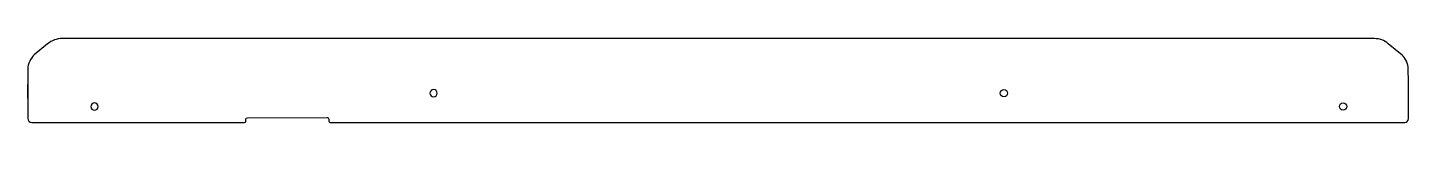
# Model space of a CAD drawing. Extents: x -78 to 280, y 119 to 149.
import ezdxf

# ---------------------------------------------------------------- set-up
doc = ezdxf.new("R2010")
doc.units = 0
doc.layers.add('Layer_1', color=7, linetype='CONTINUOUS')

msp = doc.modelspace()

# ---------------------------------------------------------------- linework, layer by layer
at = {"layer": 'Layer_1', "color": 4}
for p, q in [((-26.041407, 147.372833), (-69.54322, 147.372836)), ((-23.70786, 147.37235), (-26.041407, 147.372833)), ((-22.782295, 147.37235), (-23.70786, 147.37235)), ((0.065724, 147.370576), (-22.782295, 147.37235)), ((0.991363, 147.370576), (0.065724, 147.370576)), ((3.127297, 147.372056), (0.991363, 147.370576)), ((270.90231, 147.366248), (3.127297, 147.372056)), ((-73.325179, 145.9893), (-76.781468, 143.133927)), ((278.10606, 143.076671), (274.50328, 146.049968)), ((27.78418, 133.245059), (27.78418, 133.245059)), ((173.849354, 133.245059), (173.849354, 133.245059)), ((-60.189906, 129.769483), (-60.189906, 129.769483)), ((261.82336, 129.79846), (261.82336, 129.79846)), ((-77.437913, 125.653849), (-22.182793, 125.654908)), ((-21.890294, 125.970493), (-21.889136, 126.435204)), ((-21.466299, 126.892627), (-0.783916, 126.951958)), ((-0.375093, 126.509818), (-0.3758, 126.196306)), ((0.123105, 125.655329), (278.784598, 125.661023))]:
    msp.add_line(p, q, dxfattribs=at)
for points in [[(-78.443823, 139.489882), (-78.411713, 119.096953), (-78.492408, 149.03308), (-78.428905, 126.722376)], [(-69.54322, 147.372836), (-70.910034, 147.372836), (-72.23893, 146.886693), (-73.325179, 145.9893)], [(274.50328, 146.049968), (273.468747, 146.903747), (272.203552, 147.36622), (270.90231, 147.366248)], [(-76.781468, 143.133927), (-77.7016, 142.37377), (-78.445794, 140.742276), (-78.443823, 139.489882)], [(279.707475, 139.580713), (279.705369, 140.782508), (278.989353, 142.347702), (278.10606, 143.076671)], [(279.722635, 130.686092), (279.722203, 133.328282), (279.712002, 136.536397), (279.707475, 139.580713)], [(26.833904, 134.195351), (26.309077, 134.195351), (25.883601, 133.76992), (25.883601, 133.245059)], [(25.883601, 133.245059), (25.883601, 132.720197), (26.309077, 132.294766), (26.833904, 132.294766)], [(27.78418, 133.245059), (27.78418, 133.76992), (27.358704, 134.195351), (26.833904, 134.195351)], [(26.833904, 132.294766), (27.358704, 132.294766), (27.78418, 132.720197), (27.78418, 133.245059)], [(173.849354, 133.245059), (173.849354, 133.76992), (174.27483, 134.195351), (174.79963, 134.195351)], [(174.79963, 132.294766), (174.27483, 132.294766), (173.849354, 132.720197), (173.849354, 133.245059)], [(174.79963, 134.195351), (175.324457, 134.195351), (175.749933, 133.76992), (175.749933, 133.245059)], [(175.749933, 133.245059), (175.749933, 132.720197), (175.324457, 132.294766), (174.79963, 132.294766)], [(-61.140103, 130.719701), (-61.664876, 130.719701), (-62.090326, 130.294302), (-62.090326, 129.769483)], [(-62.090326, 129.769483), (-62.090326, 129.244664), (-61.664876, 128.819265), (-61.140103, 128.819265)], [(-60.189906, 129.769483), (-60.189906, 130.294302), (-60.615355, 130.719701), (-61.140103, 130.719701)], [(-61.140103, 128.819265), (-60.615355, 128.819265), (-60.189906, 129.244664), (-60.189906, 129.769483)], [(261.82336, 129.79846), (261.82336, 130.323321), (262.248801, 130.74875), (262.773641, 130.74875)], [(262.773641, 128.848171), (262.248801, 128.848171), (261.82336, 129.273599), (261.82336, 129.79846)], [(262.773641, 130.74875), (263.298497, 130.74875), (263.723939, 130.323321), (263.723939, 129.79846)], [(263.723939, 129.79846), (263.723939, 129.273599), (263.298497, 128.848171), (262.773641, 128.848171)], [(279.72333, 126.67671), (279.723067, 127.983679), (279.722856, 129.320212), (279.722635, 130.686092)], [(-78.428905, 126.722376), (-78.42722, 126.132237), (-77.983544, 125.653837), (-77.437913, 125.653849)], [(-22.182793, 125.654908), (-22.021545, 125.654911), (-21.890712, 125.79607), (-21.890294, 125.970493)], [(-21.889136, 126.435204), (-21.888535, 126.687548), (-21.699581, 126.891957), (-21.466299, 126.892627)], [(-0.783916, 126.951958), (-0.675416, 126.95227), (-0.571275, 126.90579), (-0.494545, 126.822808)], [(-0.494545, 126.822808), (-0.417816, 126.739825), (-0.374826, 126.627184), (-0.375093, 126.509818)], [(-0.3758, 126.196306), (-0.376123, 126.052949), (-0.323702, 125.915345), (-0.230104, 125.813854)], [(-0.230104, 125.813854), (-0.136506, 125.712363), (-0.009423, 125.655326), (0.123105, 125.655329)], [(278.784598, 125.661023), (279.303166, 125.661034), (279.723435, 126.11577), (279.72333, 126.67671)]]:
    msp.add_open_spline(points, degree=3, dxfattribs=at)

doc.saveas('drawing.dxf')
